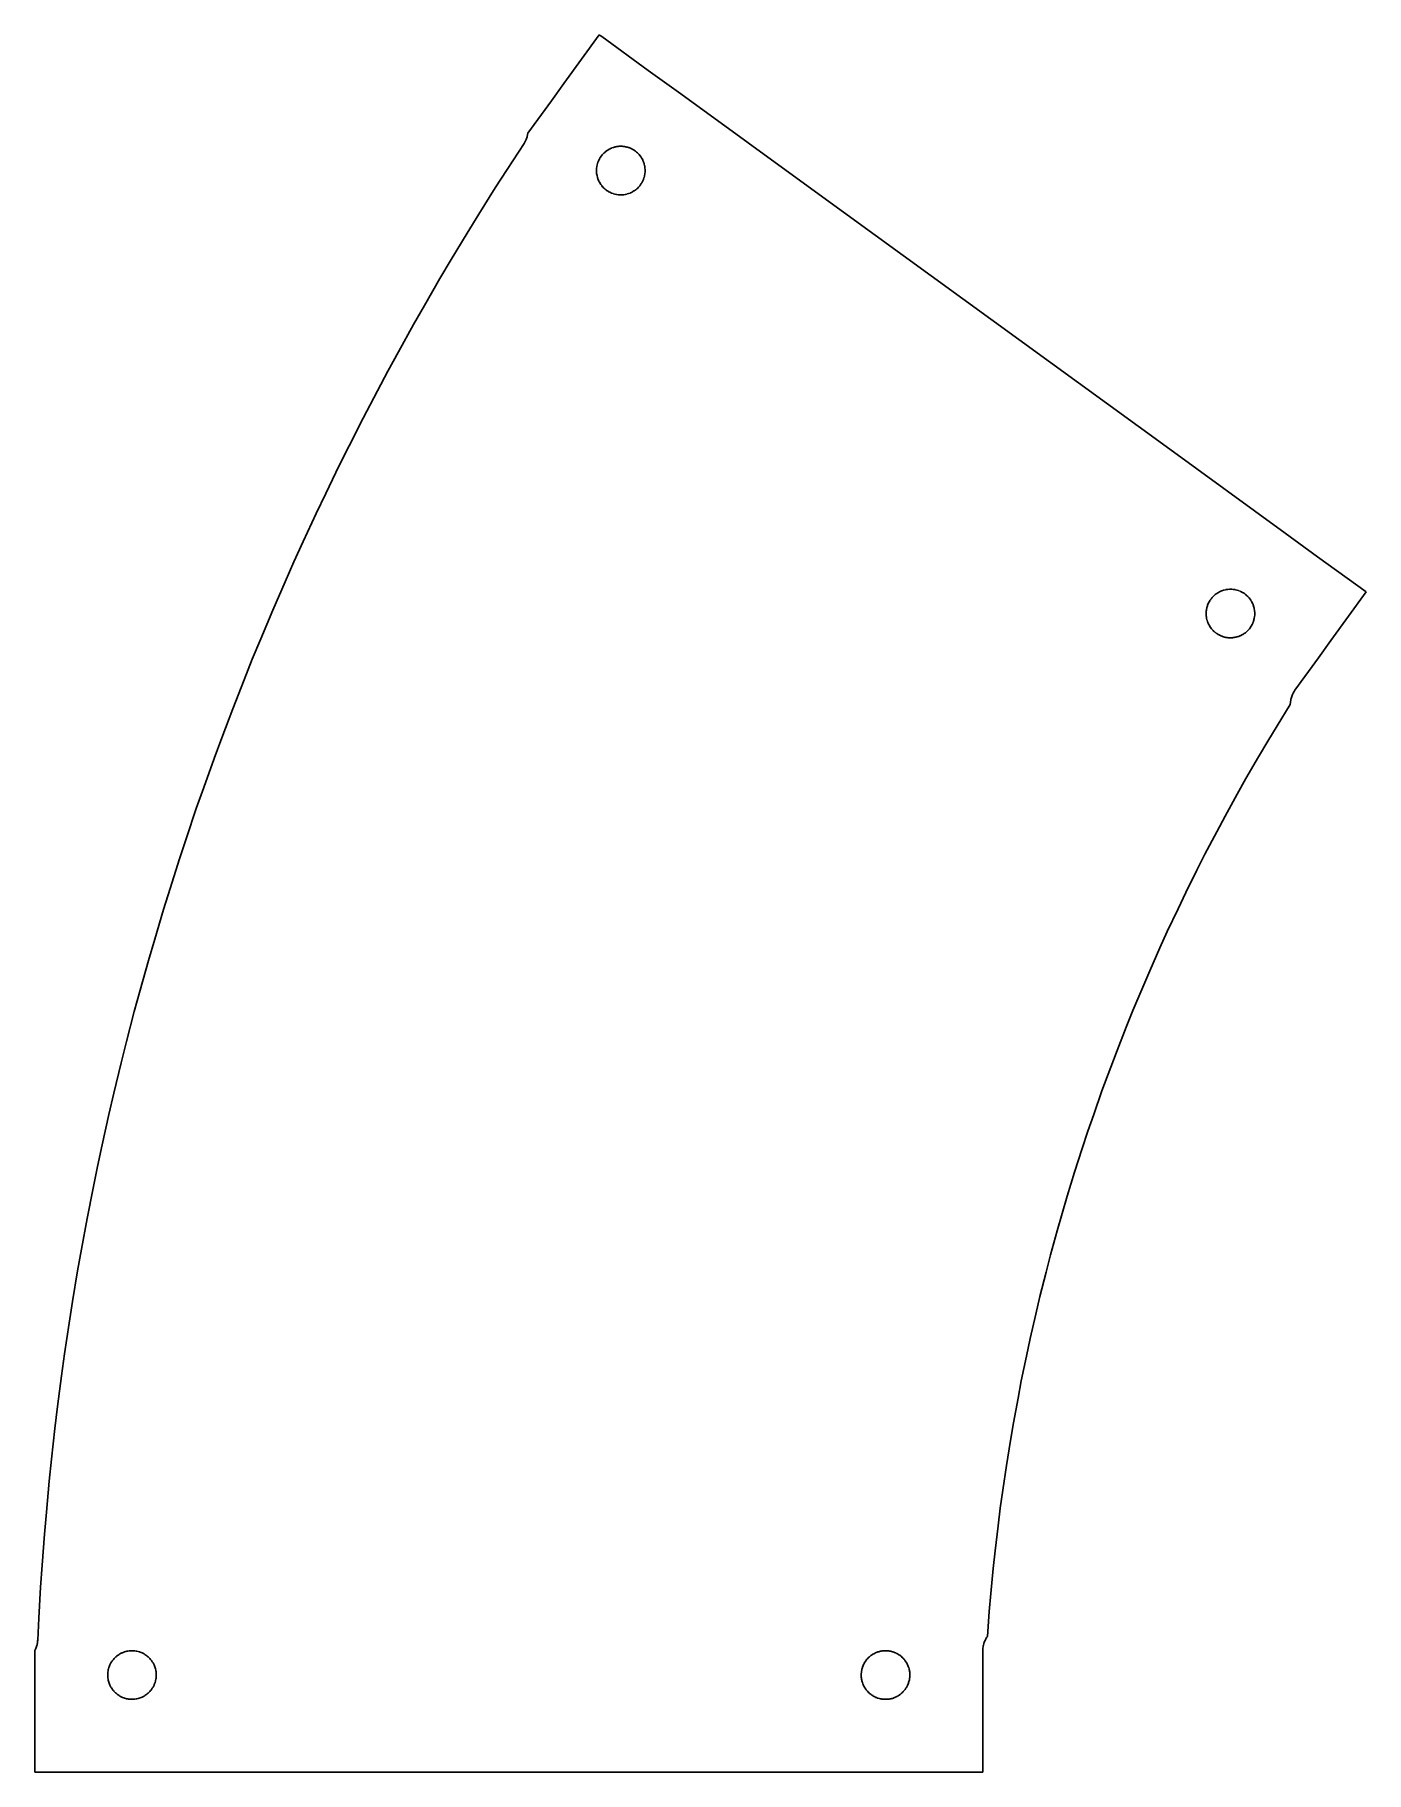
# Model space of a CAD drawing. Header units: millimetres. Extents: x 0 to 274, y 0 to 357.
import ezdxf

# ---------------------------------------------------------------- set-up
doc = ezdxf.new("R2010")
doc.units = ezdxf.units.MM
doc.layers.add('Mesh_cs', color=7, linetype='CONTINUOUS')

msp = doc.modelspace()

# ---------------------------------------------------------------- linework, layer by layer
at = {"layer": 'Mesh_cs'}
for p, q in [((108.86, 347.389, 7), (116.121, 357.383, 7)), ((116.121, 357.383, 7), (116.326, 357.234, 7)), ((116.326, 357.234, 7), (116.612, 357.026, 7)), ((116.612, 357.026, 7), (126.201, 350.059, 7)), ((106.267, 343.82, 7), (108.86, 347.389, 7)), ((126.201, 350.059, 7), (132.864, 345.219, 7)), ((101.426, 337.158, 7), (106.267, 343.82, 7)), ((132.864, 345.219, 7), (160.617, 325.055, 7)), ((101.061, 335.846, 7), (101.273, 336.417, 7)), ((101.273, 336.417, 7), (101.372, 336.896, 7)), ((101.372, 336.896, 7), (101.426, 337.158, 7)), ((97.1768, 329.694, 7), (100.64, 335.041, 7)), ((100.64, 335.041, 7), (100.996, 335.682, 7)), ((100.996, 335.682, 7), (101.01, 335.708, 7)), ((101.01, 335.708, 7), (101.061, 335.846, 7)), ((116.516, 332.405, 7), (116.364, 332.188, 7)), ((116.57, 332.48, 7), (116.516, 332.405, 7)), ((116.738, 332.686, 7), (116.57, 332.48, 7)), ((116.797, 332.755, 7), (116.738, 332.686, 7)), ((116.977, 332.948, 7), (116.797, 332.755, 7)), ((117.04, 333.012, 7), (116.977, 332.948, 7)), ((117.233, 333.191, 7), (117.04, 333.012, 7)), ((117.298, 333.249, 7), (117.233, 333.191, 7)), ((117.501, 333.413, 7), (117.298, 333.249, 7)), ((117.569, 333.464, 7), (117.501, 333.413, 7)), ((117.781, 333.612, 7), (117.569, 333.464, 7)), ((117.85, 333.658, 7), (117.781, 333.612, 7)), ((118.069, 333.79, 7), (117.85, 333.658, 7)), ((118.139, 333.83, 7), (118.069, 333.79, 7)), ((118.363, 333.944, 7), (118.139, 333.83, 7)), ((118.433, 333.979, 7), (118.363, 333.944, 7)), ((118.66, 334.077, 7), (118.433, 333.979, 7)), ((118.731, 334.106, 7), (118.66, 334.077, 7)), ((118.959, 334.187, 7), (118.731, 334.106, 7)), ((119.029, 334.212, 7), (118.959, 334.187, 7)), ((119.257, 334.277, 7), (119.029, 334.212, 7)), ((119.326, 334.296, 7), (119.257, 334.277, 7)), ((119.394, 334.311, 7), (119.326, 334.296, 7)), ((119.62, 334.361, 7), (119.394, 334.311, 7)), ((119.686, 334.372, 7), (119.62, 334.361, 7)), ((119.91, 334.407, 7), (119.686, 334.372, 7)), ((119.978, 334.414, 7), (119.91, 334.407, 7)), ((120.198, 334.435, 7), (119.978, 334.414, 7)), ((120.269, 334.439, 7), (120.198, 334.435, 7)), ((120.483, 334.447, 7), (120.269, 334.439, 7)), ((120.557, 334.446, 7), (120.483, 334.447, 7)), ((120.765, 334.442, 7), (120.557, 334.446, 7)), ((120.841, 334.438, 7), (120.765, 334.442, 7)), ((121.043, 334.422, 7), (120.841, 334.438, 7)), ((121.12, 334.413, 7), (121.043, 334.422, 7)), ((121.321, 334.387, 7), (121.12, 334.413, 7)), ((121.525, 334.349, 7), (121.321, 334.387, 7)), ((121.604, 334.334, 7), (121.525, 334.349, 7)), ((121.812, 334.283, 7), (121.604, 334.334, 7)), ((121.892, 334.262, 7), (121.812, 334.283, 7)), ((122.102, 334.198, 7), (121.892, 334.262, 7)), ((122.183, 334.171, 7), (122.102, 334.198, 7)), ((122.394, 334.092, 7), (122.183, 334.171, 7)), ((122.475, 334.059, 7), (122.394, 334.092, 7)), ((122.686, 333.965, 7), (122.475, 334.059, 7)), ((122.766, 333.926, 7), (122.686, 333.965, 7)), ((122.976, 333.817, 7), (122.766, 333.926, 7)), ((123.054, 333.771, 7), (122.976, 333.817, 7)), ((123.261, 333.646, 7), (123.054, 333.771, 7)), ((123.336, 333.594, 7), (123.261, 333.646, 7)), ((123.538, 333.452, 7), (123.336, 333.594, 7)), ((123.734, 333.295, 7), (123.538, 333.452, 7)), ((123.807, 333.237, 7), (123.734, 333.295, 7)), ((123.994, 333.065, 7), (123.807, 333.237, 7)), ((124.063, 333, 7), (123.994, 333.065, 7)), ((124.241, 332.813, 7), (124.063, 333, 7)), ((124.305, 332.743, 7), (124.241, 332.813, 7)), ((124.471, 332.542, 7), (124.305, 332.743, 7)), ((124.53, 332.467, 7), (124.471, 332.542, 7)), ((124.683, 332.253, 7), (124.53, 332.467, 7)), ((94.7033, 325.874, 7), (97.1768, 329.694, 7)), ((115.549, 329.625, 7), (115.547, 329.53, 7)), ((115.547, 329.53, 7), (115.548, 329.29, 7)), ((115.548, 329.29, 7), (115.553, 329.197, 7)), ((115.564, 329.87, 7), (115.549, 329.625, 7)), ((115.553, 329.197, 7), (115.569, 328.962, 7)), ((115.573, 329.965, 7), (115.564, 329.87, 7)), ((115.569, 328.962, 7), (115.581, 328.87, 7)), ((115.605, 330.212, 7), (115.573, 329.965, 7)), ((115.581, 328.87, 7), (115.611, 328.643, 7)), ((115.621, 330.306, 7), (115.605, 330.212, 7)), ((115.67, 330.555, 7), (115.621, 330.306, 7)), ((115.694, 330.648, 7), (115.67, 330.555, 7)), ((115.76, 330.896, 7), (115.694, 330.648, 7)), ((115.844, 331.142, 7), (115.76, 330.896, 7)), ((115.875, 331.232, 7), (115.844, 331.142, 7)), ((115.977, 331.474, 7), (115.875, 331.232, 7)), ((116.015, 331.562, 7), (115.977, 331.474, 7)), ((116.134, 331.797, 7), (116.015, 331.562, 7)), ((116.178, 331.881, 7), (116.134, 331.797, 7)), ((116.314, 332.108, 7), (116.178, 331.881, 7)), ((116.364, 332.188, 7), (116.314, 332.108, 7)), ((124.737, 332.173, 7), (124.683, 332.253, 7)), ((124.875, 331.947, 7), (124.737, 332.173, 7)), ((124.922, 331.864, 7), (124.875, 331.947, 7)), ((125.044, 331.628, 7), (124.922, 331.864, 7)), ((125.085, 331.541, 7), (125.044, 331.628, 7)), ((125.201, 331.27, 7), (125.085, 331.541, 7)), ((125.234, 331.181, 7), (125.201, 331.27, 7)), ((125.338, 330.87, 7), (125.234, 331.181, 7)), ((125.364, 330.78, 7), (125.338, 330.87, 7)), ((125.44, 330.464, 7), (125.364, 330.78, 7)), ((125.459, 330.372, 7), (125.44, 330.464, 7)), ((125.506, 330.054, 7), (125.459, 330.372, 7)), ((125.491, 328.715, 7), (125.503, 328.82, 7)), ((125.503, 328.82, 7), (125.535, 329.124, 7)), ((125.519, 329.963, 7), (125.506, 330.054, 7)), ((125.539, 329.646, 7), (125.519, 329.963, 7)), ((125.535, 329.124, 7), (125.538, 329.233, 7)), ((125.538, 329.233, 7), (125.545, 329.546, 7)), ((125.545, 329.546, 7), (125.539, 329.646, 7)), ((91.3371, 320.464, 7), (94.7033, 325.874, 7)), ((115.611, 328.643, 7), (115.653, 328.423, 7)), ((115.653, 328.423, 7), (115.671, 328.334, 7)), ((115.671, 328.334, 7), (115.725, 328.123, 7)), ((115.725, 328.123, 7), (115.749, 328.036, 7)), ((115.749, 328.036, 7), (115.813, 327.834, 7)), ((115.813, 327.834, 7), (115.843, 327.751, 7)), ((115.843, 327.751, 7), (115.916, 327.559, 7)), ((115.916, 327.559, 7), (115.95, 327.48, 7)), ((115.95, 327.48, 7), (116.032, 327.296, 7)), ((116.032, 327.296, 7), (116.125, 327.114, 7)), ((116.125, 327.114, 7), (116.164, 327.039, 7)), ((116.164, 327.039, 7), (116.27, 326.856, 7)), ((116.27, 326.856, 7), (116.313, 326.786, 7)), ((116.313, 326.786, 7), (116.432, 326.605, 7)), ((116.432, 326.605, 7), (116.478, 326.54, 7)), ((116.478, 326.54, 7), (116.612, 326.361, 7)), ((116.612, 326.361, 7), (116.66, 326.301, 7)), ((116.66, 326.301, 7), (116.808, 326.126, 7)), ((116.808, 326.126, 7), (116.859, 326.071, 7)), ((116.859, 326.071, 7), (117.021, 325.901, 7)), ((117.021, 325.901, 7), (117.073, 325.851, 7)), ((117.073, 325.851, 7), (117.249, 325.689, 7)), ((117.249, 325.689, 7), (117.302, 325.642, 7)), ((117.302, 325.642, 7), (117.492, 325.489, 7)), ((117.492, 325.489, 7), (117.522, 325.465, 7)), ((117.522, 325.465, 7), (117.552, 325.442, 7)), ((117.552, 325.442, 7), (117.756, 325.299, 7)), ((117.756, 325.299, 7), (117.815, 325.258, 7)), ((117.815, 325.258, 7), (118.031, 325.127, 7)), ((123.055, 325.123, 7), (123.257, 325.248, 7)), ((123.257, 325.248, 7), (123.335, 325.298, 7)), ((123.335, 325.298, 7), (123.524, 325.432, 7)), ((123.524, 325.432, 7), (123.604, 325.493, 7)), ((123.604, 325.493, 7), (123.781, 325.635, 7)), ((123.781, 325.635, 7), (123.862, 325.708, 7)), ((123.862, 325.708, 7), (124.026, 325.857, 7)), ((124.026, 325.857, 7), (124.176, 326.011, 7)), ((124.176, 326.011, 7), (124.249, 326.088, 7)), ((124.249, 326.088, 7), (124.386, 326.246, 7)), ((124.386, 326.246, 7), (124.458, 326.336, 7)), ((124.458, 326.336, 7), (124.522, 326.417, 7)), ((124.522, 326.417, 7), (124.591, 326.508, 7)), ((124.591, 326.508, 7), (124.763, 326.767, 7)), ((124.763, 326.767, 7), (124.82, 326.854, 7)), ((124.82, 326.854, 7), (124.868, 326.94, 7)), ((124.868, 326.94, 7), (125.024, 327.224, 7)), ((125.024, 327.224, 7), (125.063, 327.308, 7)), ((125.063, 327.308, 7), (125.186, 327.586, 7)), ((125.186, 327.586, 7), (125.219, 327.676, 7)), ((125.219, 327.676, 7), (125.314, 327.943, 7)), ((125.314, 327.943, 7), (125.341, 328.039, 7)), ((125.341, 328.039, 7), (125.417, 328.32, 7)), ((125.417, 328.32, 7), (125.437, 328.421, 7)), ((125.437, 328.421, 7), (125.491, 328.715, 7)), ((118.031, 325.127, 7), (118.095, 325.089, 7)), ((118.095, 325.089, 7), (118.322, 324.971, 7)), ((118.322, 324.971, 7), (118.399, 324.931, 7)), ((118.399, 324.931, 7), (118.637, 324.828, 7)), ((118.637, 324.828, 7), (118.719, 324.793, 7)), ((118.719, 324.793, 7), (118.966, 324.705, 7)), ((118.966, 324.705, 7), (119.051, 324.676, 7)), ((119.051, 324.676, 7), (119.305, 324.605, 7)), ((119.305, 324.605, 7), (119.394, 324.582, 7)), ((119.394, 324.582, 7), (119.654, 324.529, 7)), ((119.654, 324.529, 7), (119.745, 324.512, 7)), ((119.745, 324.512, 7), (120.009, 324.478, 7)), ((120.009, 324.478, 7), (120.103, 324.467, 7)), ((120.103, 324.467, 7), (120.368, 324.452, 7)), ((120.368, 324.452, 7), (120.463, 324.448, 7)), ((120.463, 324.448, 7), (120.727, 324.452, 7)), ((120.727, 324.452, 7), (120.823, 324.455, 7)), ((120.823, 324.455, 7), (121.085, 324.477, 7)), ((121.085, 324.477, 7), (121.181, 324.488, 7)), ((121.181, 324.488, 7), (121.439, 324.528, 7)), ((121.439, 324.528, 7), (121.533, 324.547, 7)), ((121.533, 324.547, 7), (121.785, 324.604, 7)), ((121.785, 324.604, 7), (121.878, 324.629, 7)), ((121.878, 324.629, 7), (122.122, 324.702, 7)), ((122.122, 324.702, 7), (122.212, 324.735, 7)), ((122.212, 324.735, 7), (122.447, 324.823, 7)), ((122.447, 324.823, 7), (122.534, 324.862, 7)), ((122.534, 324.862, 7), (122.759, 324.964, 7)), ((122.759, 324.964, 7), (122.973, 325.078, 7)), ((122.973, 325.078, 7), (123.055, 325.123, 7)), ((160.617, 325.055, 7), (214.674, 285.78, 7)), ((88.9326, 316.601, 7), (91.3371, 320.464, 7)), ((85.6641, 311.132, 7), (88.9326, 316.601, 7)), ((83.3295, 307.226, 7), (85.6641, 311.132, 7)), ((80.1597, 301.699, 7), (83.3295, 307.226, 7)), ((77.8956, 297.751, 7), (80.1597, 301.699, 7)), ((74.8256, 292.169, 7), (77.8956, 297.751, 7)), ((72.6328, 288.181, 7), (74.8256, 292.169, 7)), ((70.512, 284.155, 7), (72.6328, 288.181, 7)), ((67.5428, 278.518, 7), (70.512, 284.155, 7)), ((214.674, 285.78, 7), (232.693, 272.689, 7)), ((64.6753, 272.829, 7), (67.5428, 278.518, 7)), ((62.6271, 268.765, 7), (64.6753, 272.829, 7)), ((232.693, 272.689, 7), (257.223, 254.867, 7)), ((59.8623, 263.025, 7), (62.6271, 268.765, 7)), ((57.8874, 258.925, 7), (59.8623, 263.025, 7)), ((55.2262, 253.136, 7), (57.8874, 258.925, 7)), ((257.223, 254.867, 7), (263.885, 250.026, 7)), ((53.3253, 249.001, 7), (55.2262, 253.136, 7)), ((51.4989, 244.833, 7), (53.3253, 249.001, 7)), ((263.885, 250.026, 7), (273.879, 242.765, 7)), ((48.9421, 238.998, 7), (51.4989, 244.833, 7)), ((244.094, 242.986, 7), (244.197, 243.022, 7)), ((244.197, 243.022, 7), (244.492, 243.125, 7)), ((244.492, 243.125, 7), (244.589, 243.151, 7)), ((244.589, 243.151, 7), (244.897, 243.23, 7)), ((244.897, 243.23, 7), (244.987, 243.246, 7)), ((244.987, 243.246, 7), (245.305, 243.299, 7)), ((245.305, 243.299, 7), (245.397, 243.309, 7)), ((245.397, 243.309, 7), (245.722, 243.335, 7)), ((245.722, 243.335, 7), (245.816, 243.338, 7)), ((245.816, 243.338, 7), (246.143, 243.336, 7)), ((246.143, 243.336, 7), (246.238, 243.331, 7)), ((246.238, 243.331, 7), (246.532, 243.305, 7)), ((246.532, 243.305, 7), (246.627, 243.293, 7)), ((246.627, 243.293, 7), (246.889, 243.249, 7)), ((246.889, 243.249, 7), (246.983, 243.23, 7)), ((246.983, 243.23, 7), (247.24, 243.169, 7)), ((247.24, 243.169, 7), (247.333, 243.143, 7)), ((247.333, 243.143, 7), (247.583, 243.063, 7)), ((247.583, 243.063, 7), (247.673, 243.03, 7)), ((247.673, 243.03, 7), (247.916, 242.935, 7)), ((241.055, 239.391, 7), (241.111, 239.622, 7)), ((241.111, 239.622, 7), (241.135, 239.711, 7)), ((241.135, 239.711, 7), (241.204, 239.933, 7)), ((241.204, 239.933, 7), (241.237, 240.028, 7)), ((241.237, 240.028, 7), (241.318, 240.24, 7)), ((241.318, 240.24, 7), (241.362, 240.339, 7)), ((241.362, 240.339, 7), (241.453, 240.541, 7)), ((241.453, 240.541, 7), (241.553, 240.731, 7)), ((241.553, 240.731, 7), (241.604, 240.824, 7)), ((241.604, 240.824, 7), (241.712, 241.004, 7)), ((241.712, 241.004, 7), (241.776, 241.101, 7)), ((241.776, 241.101, 7), (241.833, 241.186, 7)), ((241.833, 241.186, 7), (241.898, 241.279, 7)), ((241.898, 241.279, 7), (242.091, 241.523, 7)), ((242.091, 241.523, 7), (242.156, 241.604, 7)), ((242.156, 241.604, 7), (242.223, 241.676, 7)), ((242.223, 241.676, 7), (242.445, 241.913, 7)), ((242.445, 241.913, 7), (242.513, 241.976, 7)), ((242.513, 241.976, 7), (242.739, 242.179, 7)), ((242.739, 242.179, 7), (242.815, 242.238, 7)), ((242.815, 242.238, 7), (243.039, 242.411, 7)), ((243.039, 242.411, 7), (243.122, 242.466, 7)), ((243.122, 242.466, 7), (243.366, 242.625, 7)), ((243.366, 242.625, 7), (243.456, 242.675, 7)), ((243.456, 242.675, 7), (243.718, 242.818, 7)), ((243.718, 242.818, 7), (243.815, 242.862, 7)), ((243.815, 242.862, 7), (244.094, 242.986, 7)), ((247.916, 242.935, 7), (248.002, 242.895, 7)), ((248.002, 242.895, 7), (248.235, 242.784, 7)), ((248.235, 242.784, 7), (248.318, 242.738, 7)), ((248.318, 242.738, 7), (248.54, 242.613, 7)), ((248.54, 242.613, 7), (248.618, 242.562, 7)), ((248.618, 242.562, 7), (248.827, 242.425, 7)), ((248.827, 242.425, 7), (249.024, 242.276, 7)), ((249.024, 242.276, 7), (249.097, 242.22, 7)), ((249.097, 242.22, 7), (249.28, 242.062, 7)), ((249.28, 242.062, 7), (249.348, 242.002, 7)), ((249.348, 242.002, 7), (249.517, 241.836, 7)), ((249.517, 241.836, 7), (249.579, 241.773, 7)), ((249.579, 241.773, 7), (249.733, 241.6, 7)), ((249.733, 241.6, 7), (249.789, 241.534, 7)), ((249.789, 241.534, 7), (249.93, 241.357, 7)), ((249.93, 241.357, 7), (249.98, 241.289, 7)), ((249.98, 241.289, 7), (250.107, 241.109, 7)), ((250.107, 241.109, 7), (250.151, 241.039, 7)), ((250.151, 241.039, 7), (250.263, 240.857, 7)), ((250.263, 240.857, 7), (250.302, 240.787, 7)), ((250.302, 240.787, 7), (250.401, 240.604, 7)), ((250.401, 240.604, 7), (250.488, 240.421, 7)), ((250.488, 240.421, 7), (250.521, 240.351, 7)), ((250.521, 240.351, 7), (250.598, 240.163, 7)), ((250.598, 240.163, 7), (250.626, 240.093, 7)), ((250.626, 240.093, 7), (250.694, 239.896, 7)), ((250.694, 239.896, 7), (250.717, 239.826, 7)), ((250.717, 239.826, 7), (250.776, 239.62, 7)), ((250.776, 239.62, 7), (250.794, 239.551, 7)), ((250.794, 239.551, 7), (250.842, 239.336, 7)), ((273.879, 242.765, 7), (266.618, 232.771, 7)), ((46.4905, 233.117, 7), (48.9421, 238.998, 7)), ((240.943, 238.374, 7), (240.946, 238.469, 7)), ((240.949, 238.119, 7), (240.943, 238.374, 7)), ((240.946, 238.469, 7), (240.958, 238.72, 7)), ((240.954, 238.023, 7), (240.949, 238.119, 7)), ((240.977, 237.765, 7), (240.954, 238.023, 7)), ((240.958, 238.72, 7), (240.968, 238.814, 7)), ((240.968, 238.814, 7), (240.995, 239.06, 7)), ((240.989, 237.67, 7), (240.977, 237.765, 7)), ((241.031, 237.412, 7), (240.989, 237.67, 7)), ((240.995, 239.06, 7), (241.038, 239.299, 7)), ((241.05, 237.318, 7), (241.031, 237.412, 7)), ((241.038, 239.299, 7), (241.055, 239.391, 7)), ((241.11, 237.062, 7), (241.05, 237.318, 7)), ((241.136, 236.97, 7), (241.11, 237.062, 7)), ((241.214, 236.717, 7), (241.136, 236.97, 7)), ((241.247, 236.628, 7), (241.214, 236.717, 7)), ((241.344, 236.38, 7), (241.247, 236.628, 7)), ((241.383, 236.294, 7), (241.344, 236.38, 7)), ((241.496, 236.054, 7), (241.383, 236.294, 7)), ((241.541, 235.973, 7), (241.496, 236.054, 7)), ((241.671, 235.742, 7), (241.541, 235.973, 7)), ((250.376, 236.029, 7), (250.248, 235.797, 7)), ((250.417, 236.108, 7), (250.376, 236.029, 7)), ((250.527, 236.347, 7), (250.417, 236.108, 7)), ((250.562, 236.427, 7), (250.527, 236.347, 7)), ((250.655, 236.671, 7), (250.562, 236.427, 7)), ((250.683, 236.751, 7), (250.655, 236.671, 7)), ((250.759, 236.998, 7), (250.683, 236.751, 7)), ((250.781, 237.078, 7), (250.759, 236.998, 7)), ((250.838, 237.327, 7), (250.781, 237.078, 7)), ((250.855, 237.406, 7), (250.838, 237.327, 7)), ((250.842, 239.336, 7), (250.856, 239.269, 7)), ((250.895, 237.654, 7), (250.855, 237.406, 7)), ((250.856, 239.269, 7), (250.892, 239.045, 7)), ((250.892, 239.045, 7), (250.902, 238.979, 7)), ((250.906, 237.732, 7), (250.895, 237.654, 7)), ((250.902, 238.979, 7), (250.925, 238.748, 7)), ((250.929, 237.978, 7), (250.906, 237.732, 7)), ((250.925, 238.748, 7), (250.932, 238.679, 7)), ((250.935, 238.054, 7), (250.929, 237.978, 7)), ((250.932, 238.679, 7), (250.934, 238.608, 7)), ((250.934, 238.608, 7), (250.943, 238.371, 7)), ((250.942, 238.297, 7), (250.935, 238.054, 7)), ((250.943, 238.371, 7), (250.942, 238.297, 7)), ((44.7393, 228.917, 7), (46.4905, 233.117, 7)), ((241.722, 235.665, 7), (241.671, 235.742, 7)), ((241.867, 235.445, 7), (241.722, 235.665, 7)), ((241.922, 235.373, 7), (241.867, 235.445, 7)), ((242.081, 235.165, 7), (241.922, 235.373, 7)), ((242.14, 235.098, 7), (242.081, 235.165, 7)), ((242.311, 234.904, 7), (242.14, 235.098, 7)), ((242.373, 234.843, 7), (242.311, 234.904, 7)), ((242.556, 234.663, 7), (242.373, 234.843, 7)), ((242.611, 234.614, 7), (242.556, 234.663, 7)), ((242.803, 234.449, 7), (242.611, 234.614, 7)), ((242.86, 234.405, 7), (242.803, 234.449, 7)), ((243.059, 234.256, 7), (242.86, 234.405, 7)), ((243.09, 234.234, 7), (243.059, 234.256, 7)), ((243.122, 234.213, 7), (243.09, 234.234, 7)), ((243.327, 234.08, 7), (243.122, 234.213, 7)), ((243.387, 234.044, 7), (243.327, 234.08, 7)), ((243.596, 233.926, 7), (243.387, 234.044, 7)), ((243.66, 233.892, 7), (243.596, 233.926, 7)), ((243.871, 233.791, 7), (243.66, 233.892, 7)), ((243.94, 233.76, 7), (243.871, 233.791, 7)), ((244.151, 233.673, 7), (243.94, 233.76, 7)), ((244.224, 233.646, 7), (244.151, 233.673, 7)), ((244.435, 233.574, 7), (244.224, 233.646, 7)), ((244.511, 233.55, 7), (244.435, 233.574, 7)), ((244.721, 233.493, 7), (244.511, 233.55, 7)), ((244.8, 233.474, 7), (244.721, 233.493, 7)), ((245.007, 233.429, 7), (244.8, 233.474, 7)), ((245.09, 233.415, 7), (245.007, 233.429, 7)), ((245.292, 233.383, 7), (245.09, 233.415, 7)), ((245.492, 233.362, 7), (245.292, 233.383, 7)), ((245.578, 233.354, 7), (245.492, 233.362, 7)), ((245.783, 233.344, 7), (245.578, 233.354, 7)), ((245.872, 233.341, 7), (245.783, 233.344, 7)), ((246.083, 233.343, 7), (245.872, 233.341, 7)), ((246.173, 233.347, 7), (246.083, 233.343, 7)), ((246.39, 233.361, 7), (246.173, 233.347, 7)), ((246.481, 233.371, 7), (246.39, 233.361, 7)), ((246.703, 233.399, 7), (246.481, 233.371, 7)), ((246.929, 233.44, 7), (246.703, 233.399, 7)), ((247.02, 233.458, 7), (246.929, 233.44, 7)), ((247.247, 233.515, 7), (247.02, 233.458, 7)), ((247.338, 233.539, 7), (247.247, 233.515, 7)), ((247.567, 233.612, 7), (247.338, 233.539, 7)), ((247.656, 233.644, 7), (247.567, 233.612, 7)), ((247.884, 233.733, 7), (247.656, 233.644, 7)), ((247.972, 233.772, 7), (247.884, 233.733, 7)), ((248.197, 233.878, 7), (247.972, 233.772, 7)), ((248.282, 233.923, 7), (248.197, 233.878, 7)), ((248.503, 234.046, 7), (248.282, 233.923, 7)), ((248.584, 234.097, 7), (248.503, 234.046, 7)), ((248.8, 234.237, 7), (248.584, 234.097, 7)), ((249.008, 234.393, 7), (248.8, 234.237, 7)), ((249.084, 234.45, 7), (249.008, 234.393, 7)), ((249.283, 234.622, 7), (249.084, 234.45, 7)), ((249.354, 234.685, 7), (249.283, 234.622, 7)), ((249.541, 234.871, 7), (249.354, 234.685, 7)), ((249.607, 234.939, 7), (249.541, 234.871, 7)), ((249.782, 235.138, 7), (249.607, 234.939, 7)), ((249.842, 235.21, 7), (249.782, 235.138, 7)), ((250.002, 235.422, 7), (249.842, 235.21, 7)), ((250.056, 235.497, 7), (250.002, 235.422, 7)), ((250.2, 235.72, 7), (250.056, 235.497, 7)), ((250.248, 235.797, 7), (250.2, 235.72, 7)), ((266.618, 232.771, 7), (264.025, 229.202, 7)), ((43.0639, 224.686, 7), (44.7393, 228.917, 7)), ((264.025, 229.202, 7), (259.185, 222.54, 7)), ((40.7183, 218.762, 7), (43.0639, 224.686, 7)), ((258.69, 221.696, 7), (258.405, 220.847, 7)), ((258.822, 221.927, 7), (258.69, 221.696, 7)), ((259.048, 222.318, 7), (258.822, 221.927, 7)), ((259.185, 222.54, 7), (259.048, 222.318, 7)), ((38.4795, 212.797, 7), (40.7183, 218.762, 7)), ((258.23, 219.617, 7), (255.531, 215.215, 7)), ((258.337, 220.614, 7), (258.23, 219.617, 7)), ((258.341, 220.65, 7), (258.337, 220.614, 7)), ((258.366, 220.73, 7), (258.341, 220.65, 7)), ((258.405, 220.847, 7), (258.366, 220.73, 7)), ((255.531, 215.215, 7), (253.603, 212.07, 7)), ((36.8803, 208.537, 7), (38.4795, 212.797, 7)), ((253.603, 212.07, 7), (251.743, 208.885, 7)), ((34.749, 202.533, 7), (36.8803, 208.537, 7)), ((251.743, 208.885, 7), (249.139, 204.425, 7)), ((249.139, 204.425, 7), (247.348, 201.201, 7)), ((33.2267, 198.244, 7), (34.749, 202.533, 7)), ((247.348, 201.201, 7), (244.84, 196.687, 7)), ((31.2035, 192.203, 7), (33.2267, 198.244, 7)), ((244.84, 196.687, 7), (243.119, 193.425, 7)), ((243.119, 193.425, 7), (240.708, 188.858, 7)), ((29.7585, 187.887, 7), (31.2035, 192.203, 7)), ((27.8442, 181.811, 7), (29.7585, 187.887, 7)), ((240.708, 188.858, 7), (239.057, 185.559, 7)), ((239.057, 185.559, 7), (236.745, 180.942, 7)), ((26.4768, 177.47, 7), (27.8442, 181.811, 7)), ((236.745, 180.942, 7), (235.164, 177.609, 7)), ((24.672, 171.36, 7), (26.4768, 177.47, 7)), ((235.164, 177.609, 7), (232.952, 172.943, 7)), ((232.952, 172.943, 7), (231.443, 169.577, 7)), ((23.3829, 166.996, 7), (24.672, 171.36, 7)), ((231.443, 169.577, 7), (229.332, 164.865, 7)), ((21.6881, 160.854, 7), (23.3829, 166.996, 7)), ((229.332, 164.865, 7), (227.896, 161.467, 7)), ((20.4775, 156.467, 7), (21.6881, 160.854, 7)), ((227.896, 161.467, 7), (225.885, 156.711, 7)), ((18.8934, 150.296, 7), (20.4775, 156.467, 7)), ((225.885, 156.711, 7), (224.522, 153.283, 7)), ((17.7618, 145.889, 7), (18.8934, 150.296, 7)), ((224.522, 153.283, 7), (222.614, 148.484, 7)), ((222.614, 148.484, 7), (221.325, 145.029, 7)), ((16.2887, 139.69, 7), (17.7618, 145.889, 7)), ((221.325, 145.029, 7), (219.52, 140.19, 7)), ((15.2365, 135.263, 7), (16.2887, 139.69, 7)), ((219.52, 140.19, 7), (217.82, 135.314, 7)), ((13.875, 129.039, 7), (15.2365, 135.263, 7)), ((217.82, 135.314, 7), (216.605, 131.831, 7)), ((12.9025, 124.593, 7), (13.875, 129.039, 7)), ((216.605, 131.831, 7), (215.465, 128.323, 7)), ((215.465, 128.323, 7), (213.869, 123.412, 7)), ((12.01, 120.131, 7), (12.9025, 124.593, 7)), ((213.869, 123.412, 7), (212.379, 118.468, 7)), ((10.7605, 113.883, 7), (12.01, 120.131, 7)), ((212.379, 118.468, 7), (211.315, 114.936, 7)), ((211.315, 114.936, 7), (210.326, 111.383, 7)), ((9.6235, 107.614, 7), (10.7605, 113.883, 7)), ((210.326, 111.383, 7), (208.942, 106.407, 7)), ((8.8113, 103.137, 7), (9.6235, 107.614, 7)), ((208.942, 106.407, 7), (208.03, 102.833, 7)), ((7.787, 96.8485, 7), (8.8113, 103.137, 7)), ((208.03, 102.833, 7), (206.754, 97.8298, 7)), ((7.0554, 92.3569, 7), (7.787, 96.8485, 7)), ((206.754, 97.8298, 7), (205.918, 94.237, 7)), ((205.918, 94.237, 7), (204.749, 89.2072, 7)), ((6.1442, 86.0513, 7), (7.0554, 92.3569, 7)), ((5.4934, 81.5473, 7), (6.1442, 86.0513, 7)), ((204.749, 89.2072, 7), (203.991, 85.5974, 7)), ((203.991, 85.5974, 7), (202.93, 80.5436, 7)), ((4.6956, 75.2263, 7), (5.4934, 81.5473, 7)), ((202.93, 80.5436, 7), (202.249, 76.9184, 7)), ((4.1258, 70.7113, 7), (4.6956, 75.2263, 7)), ((202.249, 76.9184, 7), (201.296, 71.843, 7)), ((201.296, 71.843, 7), (200.694, 68.204, 7)), ((3.4417, 64.3771, 7), (4.1258, 70.7113, 7)), ((200.694, 68.204, 7), (199.85, 63.1094, 7)), ((2.9531, 59.8526, 7), (3.4417, 64.3771, 7)), ((199.85, 63.1094, 7), (199.116, 57.9979, 7)), ((2.3829, 53.5071, 7), (2.9531, 59.8526, 7)), ((199.116, 57.9979, 7), (198.591, 54.3468, 7)), ((198.591, 54.3468, 7), (198.145, 50.6854, 7)), ((1.9756, 48.9745, 7), (2.3829, 53.5071, 7)), ((198.145, 50.6854, 7), (197.52, 45.5593, 7)), ((1.5195, 42.6198, 7), (1.9756, 48.9745, 7)), ((197.52, 45.5593, 7), (197.153, 41.8891, 7)), ((1.1937, 38.0807, 7), (1.5195, 42.6198, 7)), ((197.153, 41.8891, 7), (196.638, 36.7508, 7)), ((0.8518, 31.7188, 7), (1.1937, 38.0807, 7)), ((196.638, 36.7508, 7), (196.35, 33.0736, 7)), ((196.35, 33.0736, 7), (195.945, 27.9254, 7)), ((0.6076, 27.1745, 7), (0.8518, 31.7188, 7)), ((0, 25, 7), (0.0299, 25.0599, 7)), ((0.0299, 25.0599, 7), (0.1692, 25.3397, 7)), ((0.1692, 25.3397, 7), (0.2288, 25.4861, 7)), ((0.2288, 25.4861, 7), (0.3122, 25.6912, 7)), ((0.3122, 25.6912, 7), (0.3605, 25.8417, 7)), ((0.3605, 25.8417, 7), (0.4281, 26.0525, 7)), ((0.4281, 26.0525, 7), (0.4649, 26.2063, 7)), ((0.4649, 26.2063, 7), (0.5163, 26.4216, 7)), ((0.5163, 26.4216, 7), (0.5413, 26.5778, 7)), ((0.5413, 26.5778, 7), (0.5762, 26.7963, 7)), ((0.5762, 26.7963, 7), (0.5893, 26.9539, 7)), ((0.5893, 26.9539, 7), (0.6076, 27.1745, 7)), ((195.003, 25.0689, 7), (195, 25, 7)), ((195.015, 25.3902, 7), (195.003, 25.0689, 7)), ((195.034, 25.5518, 7), (195.015, 25.3902, 7)), ((195.061, 25.7781, 7), (195.034, 25.5518, 7)), ((195.105, 26.0015, 7), (195.061, 25.7781, 7)), ((195.137, 26.1612, 7), (195.105, 26.0015, 7)), ((195.198, 26.3805, 7), (195.137, 26.1612, 7)), ((195.242, 26.5372, 7), (195.198, 26.3805, 7)), ((195.298, 26.6899, 7), (195.242, 26.5372, 7)), ((195.377, 26.9038, 7), (195.298, 26.6899, 7)), ((195.472, 27.1109, 7), (195.377, 26.9038, 7)), ((195.539, 27.2588, 7), (195.472, 27.1109, 7)), ((195.65, 27.4579, 7), (195.539, 27.2588, 7)), ((195.729, 27.6001, 7), (195.65, 27.4579, 7)), ((195.855, 27.7899, 7), (195.729, 27.6001, 7)), ((195.945, 27.9254, 7), (195.855, 27.7899, 7)), ((0, 16.7647, 7), (0, 25, 7)), ((15.1704, 21.2941, 7), (15.2523, 21.5541, 7)), ((15.2523, 21.5541, 7), (15.3015, 21.7101, 7)), ((15.3015, 21.7101, 7), (15.3641, 21.8612, 7)), ((15.3641, 21.8612, 7), (15.4685, 22.1131, 7)), ((15.4685, 22.1131, 7), (15.5943, 22.3549, 7)), ((15.5943, 22.3549, 7), (15.6699, 22.5, 7)), ((15.6699, 22.5, 7), (15.8164, 22.7299, 7)), ((15.8164, 22.7299, 7), (15.9042, 22.8679, 7)), ((15.9042, 22.8679, 7), (16.0038, 22.9977, 7)), ((16.0038, 22.9977, 7), (16.1698, 23.2139, 7)), ((16.1698, 23.2139, 7), (16.354, 23.4149, 7)), ((16.354, 23.4149, 7), (16.4645, 23.5355, 7)), ((16.4645, 23.5355, 7), (16.6655, 23.7197, 7)), ((16.6655, 23.7197, 7), (16.7861, 23.8302, 7)), ((16.7861, 23.8302, 7), (16.9158, 23.9298, 7)), ((16.9158, 23.9298, 7), (17.1321, 24.0958, 7)), ((17.1321, 24.0958, 7), (17.362, 24.2422, 7)), ((17.362, 24.2422, 7), (17.5, 24.3301, 7)), ((17.5, 24.3301, 7), (17.6451, 24.4057, 7)), ((17.6451, 24.4057, 7), (17.8869, 24.5315, 7)), ((17.8869, 24.5315, 7), (18.038, 24.5941, 7)), ((18.038, 24.5941, 7), (18.2899, 24.6985, 7)), ((18.2899, 24.6985, 7), (18.4459, 24.7477, 7)), ((18.4459, 24.7477, 7), (18.7059, 24.8296, 7)), ((18.7059, 24.8296, 7), (18.9721, 24.8886, 7)), ((18.9721, 24.8886, 7), (19.1318, 24.924, 7)), ((19.1318, 24.924, 7), (19.402, 24.9596, 7)), ((19.402, 24.9596, 7), (19.5642, 24.981, 7)), ((19.5642, 24.981, 7), (19.7276, 24.9881, 7)), ((19.7276, 24.9881, 7), (20, 25, 7)), ((20, 25, 7), (20.2724, 24.9881, 7)), ((20.2724, 24.9881, 7), (20.4358, 24.981, 7)), ((20.4358, 24.981, 7), (20.598, 24.9596, 7)), ((20.598, 24.9596, 7), (20.8682, 24.924, 7)), ((20.8682, 24.924, 7), (21.0279, 24.8886, 7)), ((21.0279, 24.8886, 7), (21.2941, 24.8296, 7)), ((21.2941, 24.8296, 7), (21.5541, 24.7477, 7)), ((21.5541, 24.7477, 7), (21.7101, 24.6985, 7)), ((21.7101, 24.6985, 7), (21.8612, 24.6359, 7)), ((21.8612, 24.6359, 7), (22.1131, 24.5315, 7)), ((22.1131, 24.5315, 7), (22.3549, 24.4057, 7)), ((22.3549, 24.4057, 7), (22.5, 24.3301, 7)), ((22.5, 24.3301, 7), (22.7299, 24.1836, 7)), ((22.7299, 24.1836, 7), (22.8679, 24.0958, 7)), ((22.8679, 24.0958, 7), (23.0842, 23.9298, 7)), ((23.0842, 23.9298, 7), (23.2139, 23.8302, 7)), ((23.2139, 23.8302, 7), (23.3345, 23.7197, 7)), ((23.3345, 23.7197, 7), (23.5355, 23.5355, 7)), ((23.5355, 23.5355, 7), (23.646, 23.4149, 7)), ((23.646, 23.4149, 7), (23.8302, 23.2139, 7)), ((23.8302, 23.2139, 7), (23.9962, 22.9977, 7)), ((23.9962, 22.9977, 7), (24.0958, 22.8679, 7)), ((24.0958, 22.8679, 7), (24.1836, 22.7299, 7)), ((24.1836, 22.7299, 7), (24.3301, 22.5, 7)), ((24.3301, 22.5, 7), (24.4057, 22.3549, 7)), ((24.4057, 22.3549, 7), (24.5315, 22.1131, 7)), ((24.5315, 22.1131, 7), (24.6359, 21.8612, 7)), ((24.6359, 21.8612, 7), (24.6985, 21.7101, 7)), ((24.6985, 21.7101, 7), (24.7804, 21.4501, 7)), ((24.7804, 21.4501, 7), (24.8296, 21.2941, 7)), ((170.254, 21.5702, 7), (170.181, 21.33, 7)), ((170.291, 21.6804, 7), (170.254, 21.5702, 7)), ((170.375, 21.8946, 7), (170.291, 21.6804, 7)), ((170.42, 22.0047, 7), (170.375, 21.8946, 7)), ((170.52, 22.2152, 7), (170.42, 22.0047, 7)), ((170.573, 22.3244, 7), (170.52, 22.2152, 7)), ((170.634, 22.4319, 7), (170.573, 22.3244, 7)), ((170.752, 22.6366, 7), (170.634, 22.4319, 7)), ((170.821, 22.7416, 7), (170.752, 22.6366, 7)), ((170.955, 22.9384, 7), (170.821, 22.7416, 7)), ((171.032, 23.04, 7), (170.955, 22.9384, 7)), ((171.181, 23.2271, 7), (171.032, 23.04, 7)), ((171.267, 23.3244, 7), (171.181, 23.2271, 7)), ((171.43, 23.5, 7), (171.267, 23.3244, 7)), ((171.523, 23.592, 7), (171.43, 23.5, 7)), ((171.7, 23.7546, 7), (171.523, 23.592, 7)), ((171.799, 23.8406, 7), (171.7, 23.7546, 7)), ((171.987, 23.9887, 7), (171.799, 23.8406, 7)), ((172.093, 24.0679, 7), (171.987, 23.9887, 7)), ((172.291, 24.2004, 7), (172.093, 24.0679, 7)), ((172.402, 24.2721, 7), (172.291, 24.2004, 7)), ((172.608, 24.3883, 7), (172.402, 24.2721, 7)), ((172.724, 24.4519, 7), (172.608, 24.3883, 7)), ((172.935, 24.5512, 7), (172.724, 24.4519, 7)), ((173.055, 24.6063, 7), (172.935, 24.5512, 7)), ((173.27, 24.6886, 7), (173.055, 24.6063, 7)), ((173.394, 24.7349, 7), (173.27, 24.6886, 7)), ((173.61, 24.8002, 7), (173.394, 24.7349, 7)), ((173.735, 24.8374, 7), (173.61, 24.8002, 7)), ((173.951, 24.8861, 7), (173.735, 24.8374, 7)), ((174.078, 24.9143, 7), (173.951, 24.8861, 7)), ((174.292, 24.947, 7), (174.078, 24.9143, 7)), ((174.419, 24.9662, 7), (174.292, 24.947, 7)), ((174.603, 24.9822, 7), (174.419, 24.9662, 7)), ((174.729, 24.9926, 7), (174.603, 24.9822, 7)), ((174.909, 24.9978, 7), (174.729, 24.9926, 7)), ((175.034, 24.9997, 7), (174.909, 24.9978, 7)), ((175.128, 24.9983, 7), (175.034, 24.9997, 7)), ((175.224, 24.9939, 7), (175.128, 24.9983, 7)), ((175.346, 24.9877, 7), (175.224, 24.9939, 7)), ((175.521, 24.9721, 7), (175.346, 24.9877, 7)), ((175.64, 24.9583, 7), (175.521, 24.9721, 7)), ((175.82, 24.9319, 7), (175.64, 24.9583, 7)), ((175.935, 24.9111, 7), (175.82, 24.9319, 7)), ((176.119, 24.8728, 7), (175.935, 24.9111, 7)), ((176.23, 24.8456, 7), (176.119, 24.8728, 7)), ((176.417, 24.7947, 7), (176.23, 24.8456, 7)), ((176.523, 24.7617, 7), (176.417, 24.7947, 7)), ((176.712, 24.6972, 7), (176.523, 24.7617, 7)), ((176.814, 24.6591, 7), (176.712, 24.6972, 7)), ((177.003, 24.5803, 7), (176.814, 24.6591, 7)), ((177.1, 24.5376, 7), (177.003, 24.5803, 7)), ((177.288, 24.4441, 7), (177.1, 24.5376, 7)), ((177.379, 24.3975, 7), (177.288, 24.4441, 7)), ((177.466, 24.3471, 7), (177.379, 24.3975, 7)), ((177.653, 24.2383, 7), (177.466, 24.3471, 7)), ((177.739, 24.182, 7), (177.653, 24.2383, 7)), ((177.921, 24.0577, 7), (177.739, 24.182, 7)), ((178.006, 23.9949, 7), (177.921, 24.0577, 7)), ((178.182, 23.8552, 7), (178.006, 23.9949, 7)), ((178.266, 23.7857, 7), (178.182, 23.8552, 7)), ((178.435, 23.6309, 7), (178.266, 23.7857, 7)), ((178.516, 23.5546, 7), (178.435, 23.6309, 7)), ((178.595, 23.4714, 7), (178.516, 23.5546, 7)), ((178.754, 23.3021, 7), (178.595, 23.4714, 7)), ((178.83, 23.2122, 7), (178.754, 23.3021, 7)), ((178.978, 23.0292, 7), (178.83, 23.2122, 7)), ((179.049, 22.9325, 7), (178.978, 23.0292, 7)), ((179.183, 22.7371, 7), (179.049, 22.9325, 7)), ((179.249, 22.634, 7), (179.183, 22.7371, 7)), ((179.37, 22.4275, 7), (179.249, 22.634, 7)), ((179.43, 22.3184, 7), (179.37, 22.4275, 7)), ((179.534, 22.1024, 7), (179.43, 22.3184, 7)), ((179.588, 21.9877, 7), (179.534, 22.1024, 7)), ((179.676, 21.7642, 7), (179.588, 21.9877, 7)), ((179.722, 21.6444, 7), (179.676, 21.7642, 7)), ((179.76, 21.5203, 7), (179.722, 21.6444, 7)), ((179.83, 21.2913, 7), (179.76, 21.5203, 7)), ((195, 25, 7), (195, 16.7647, 7)), ((15, 20, 7), (15.0119, 20.2724, 7)), ((15.0071, 19.8366, 7), (15, 20, 7)), ((15.019, 19.5642, 7), (15.0071, 19.8366, 7)), ((15.0119, 20.2724, 7), (15.019, 20.4358, 7)), ((15.019, 20.4358, 7), (15.0404, 20.598, 7)), ((15.0404, 19.402, 7), (15.019, 19.5642, 7)), ((15.0404, 20.598, 7), (15.076, 20.8682, 7)), ((15.076, 19.1318, 7), (15.0404, 19.402, 7)), ((15.076, 20.8682, 7), (15.135, 21.1344, 7)), ((15.1114, 18.9721, 7), (15.076, 19.1318, 7)), ((15.1704, 18.7059, 7), (15.1114, 18.9721, 7)), ((15.135, 21.1344, 7), (15.1704, 21.2941, 7)), ((15.2196, 18.5499, 7), (15.1704, 18.7059, 7)), ((15.3015, 18.2899, 7), (15.2196, 18.5499, 7)), ((15.3641, 18.1388, 7), (15.3015, 18.2899, 7)), ((15.4685, 17.8869, 7), (15.3641, 18.1388, 7)), ((15.544, 17.7418, 7), (15.4685, 17.8869, 7)), ((24.5315, 17.8869, 7), (24.4057, 17.6451, 7)), ((24.5941, 18.038, 7), (24.5315, 17.8869, 7)), ((24.6985, 18.2899, 7), (24.5941, 18.038, 7)), ((24.7477, 18.4459, 7), (24.6985, 18.2899, 7)), ((24.8296, 18.7059, 7), (24.7477, 18.4459, 7)), ((24.8296, 21.2941, 7), (24.8886, 21.0279, 7)), ((24.865, 18.8656, 7), (24.8296, 18.7059, 7)), ((24.924, 19.1318, 7), (24.865, 18.8656, 7)), ((24.8886, 21.0279, 7), (24.924, 20.8682, 7)), ((24.924, 20.8682, 7), (24.9454, 20.7061, 7)), ((24.9454, 19.2939, 7), (24.924, 19.1318, 7)), ((24.9454, 20.7061, 7), (24.981, 20.4358, 7)), ((24.981, 19.5642, 7), (24.9454, 19.2939, 7)), ((24.981, 20.4358, 7), (24.9929, 20.1634, 7)), ((24.9881, 19.7276, 7), (24.981, 19.5642, 7)), ((25, 20, 7), (24.9881, 19.7276, 7)), ((24.9929, 20.1634, 7), (25, 20, 7)), ((170.001, 20.0569, 7), (170, 20, 7)), ((170, 20, 7), (170.006, 19.8448, 7)), ((170.011, 20.3139, 7), (170.001, 20.0569, 7)), ((170.006, 19.8448, 7), (170.017, 19.585, 7)), ((170.014, 20.3717, 7), (170.011, 20.3139, 7)), ((170.023, 20.4759, 7), (170.014, 20.3717, 7)), ((170.017, 19.585, 7), (170.047, 19.3411, 7)), ((170.056, 20.7391, 7), (170.023, 20.4759, 7)), ((170.047, 19.3411, 7), (170.068, 19.1799, 7)), ((170.072, 20.8456, 7), (170.056, 20.7391, 7)), ((170.068, 19.1799, 7), (170.113, 18.9536, 7)), ((170.094, 20.9539, 7), (170.072, 20.8456, 7)), ((170.151, 21.2204, 7), (170.094, 20.9539, 7)), ((170.113, 18.9536, 7), (170.145, 18.8049, 7)), ((170.145, 18.8049, 7), (170.21, 18.574, 7)), ((170.181, 21.33, 7), (170.151, 21.2204, 7)), ((170.21, 18.574, 7), (170.25, 18.4383, 7)), ((170.25, 18.4383, 7), (170.336, 18.2049, 7)), ((170.336, 18.2049, 7), (170.388, 18.0689, 7)), ((170.388, 18.0689, 7), (170.496, 17.8355, 7)), ((179.507, 17.8357, 7), (179.59, 18.0203, 7)), ((179.59, 18.0203, 7), (179.64, 18.1377, 7)), ((179.64, 18.1377, 7), (179.713, 18.3326, 7)), ((179.713, 18.3326, 7), (179.755, 18.4546, 7)), ((179.755, 18.4546, 7), (179.816, 18.659, 7)), ((179.816, 18.659, 7), (179.85, 18.785, 7)), ((179.86, 21.1636, 7), (179.83, 21.2913, 7)), ((179.85, 18.785, 7), (179.897, 18.998, 7)), ((179.912, 20.931, 7), (179.86, 21.1636, 7)), ((179.897, 18.998, 7), (179.923, 19.1271, 7)), ((179.933, 20.8007, 7), (179.912, 20.931, 7)), ((179.923, 19.1271, 7), (179.956, 19.3475, 7)), ((179.968, 20.5668, 7), (179.933, 20.8007, 7)), ((179.956, 19.3475, 7), (179.972, 19.4788, 7)), ((179.979, 20.4347, 7), (179.968, 20.5668, 7)), ((179.972, 19.4788, 7), (179.99, 19.7052, 7)), ((179.996, 20.2014, 7), (179.979, 20.4347, 7)), ((179.99, 19.7052, 7), (179.997, 19.8378, 7)), ((179.998, 20.0686, 7), (179.996, 20.2014, 7)), ((179.997, 19.8378, 7), (179.998, 20.0686, 7)), ((0, 12.3529, 7), (0, 16.7647, 7)), ((15.6699, 17.5, 7), (15.544, 17.7418, 7)), ((15.7578, 17.362, 7), (15.6699, 17.5, 7)), ((15.9042, 17.1321, 7), (15.7578, 17.362, 7)), ((16.0702, 16.9158, 7), (15.9042, 17.1321, 7)), ((16.1698, 16.7861, 7), (16.0702, 16.9158, 7)), ((16.2803, 16.6655, 7), (16.1698, 16.7861, 7)), ((16.4645, 16.4645, 7), (16.2803, 16.6655, 7)), ((16.5851, 16.354, 7), (16.4645, 16.4645, 7)), ((16.7861, 16.1698, 7), (16.5851, 16.354, 7)), ((17.0023, 16.0038, 7), (16.7861, 16.1698, 7)), ((17.1321, 15.9042, 7), (17.0023, 16.0038, 7)), ((17.362, 15.7578, 7), (17.1321, 15.9042, 7)), ((17.5, 15.6699, 7), (17.362, 15.7578, 7)), ((17.6451, 15.5943, 7), (17.5, 15.6699, 7)), ((17.8869, 15.4685, 7), (17.6451, 15.5943, 7)), ((18.038, 15.4059, 7), (17.8869, 15.4685, 7)), ((18.2899, 15.3015, 7), (18.038, 15.4059, 7)), ((18.4459, 15.2523, 7), (18.2899, 15.3015, 7)), ((18.7059, 15.1704, 7), (18.4459, 15.2523, 7)), ((18.8656, 15.135, 7), (18.7059, 15.1704, 7)), ((19.1318, 15.076, 7), (18.8656, 15.135, 7)), ((19.2939, 15.0546, 7), (19.1318, 15.076, 7)), ((19.5642, 15.019, 7), (19.2939, 15.0546, 7)), ((19.7276, 15.0119, 7), (19.5642, 15.019, 7)), ((20, 15, 7), (19.7276, 15.0119, 7)), ((20.1634, 15.0071, 7), (20, 15, 7)), ((20.4358, 15.019, 7), (20.1634, 15.0071, 7)), ((20.598, 15.0404, 7), (20.4358, 15.019, 7)), ((20.8682, 15.076, 7), (20.598, 15.0404, 7)), ((21.0279, 15.1114, 7), (20.8682, 15.076, 7)), ((21.2941, 15.1704, 7), (21.0279, 15.1114, 7)), ((21.4501, 15.2196, 7), (21.2941, 15.1704, 7)), ((21.7101, 15.3015, 7), (21.4501, 15.2196, 7)), ((21.8612, 15.3641, 7), (21.7101, 15.3015, 7)), ((22.1131, 15.4685, 7), (21.8612, 15.3641, 7)), ((22.2582, 15.544, 7), (22.1131, 15.4685, 7)), ((22.5, 15.6699, 7), (22.2582, 15.544, 7)), ((22.638, 15.7578, 7), (22.5, 15.6699, 7)), ((22.8679, 15.9042, 7), (22.638, 15.7578, 7)), ((23.0842, 16.0702, 7), (22.8679, 15.9042, 7)), ((23.2139, 16.1698, 7), (23.0842, 16.0702, 7)), ((23.3345, 16.2803, 7), (23.2139, 16.1698, 7)), ((23.5355, 16.4645, 7), (23.3345, 16.2803, 7)), ((23.646, 16.5851, 7), (23.5355, 16.4645, 7)), ((23.8302, 16.7861, 7), (23.646, 16.5851, 7)), ((23.9298, 16.9158, 7), (23.8302, 16.7861, 7)), ((24.0958, 17.1321, 7), (23.9298, 16.9158, 7)), ((24.1836, 17.2701, 7), (24.0958, 17.1321, 7)), ((24.3301, 17.5, 7), (24.1836, 17.2701, 7)), ((24.4057, 17.6451, 7), (24.3301, 17.5, 7)), ((170.496, 17.8355, 7), (170.56, 17.7005, 7)), ((170.56, 17.7005, 7), (170.691, 17.4699, 7)), ((170.691, 17.4699, 7), (170.768, 17.3375, 7)), ((170.768, 17.3375, 7), (170.922, 17.113, 7)), ((170.922, 17.113, 7), (171.011, 16.9847, 7)), ((171.011, 16.9847, 7), (171.171, 16.7906, 7)), ((171.171, 16.7906, 7), (171.272, 16.6682, 7)), ((171.272, 16.6682, 7), (171.431, 16.5021, 7)), ((171.431, 16.5021, 7), (171.544, 16.3873, 7)), ((171.544, 16.3873, 7), (171.717, 16.2312, 7)), ((171.717, 16.2312, 7), (171.84, 16.1255, 7)), ((171.84, 16.1255, 7), (172.027, 15.9812, 7)), ((172.027, 15.9812, 7), (172.16, 15.886, 7)), ((172.16, 15.886, 7), (172.359, 15.7552, 7)), ((172.359, 15.7552, 7), (172.486, 15.6795, 7)), ((172.486, 15.6795, 7), (172.695, 15.5636, 7)), ((172.695, 15.5636, 7), (172.814, 15.5043, 7)), ((172.814, 15.5043, 7), (173.032, 15.4045, 7)), ((173.032, 15.4045, 7), (173.154, 15.3538, 7)), ((173.154, 15.3538, 7), (173.38, 15.2711, 7)), ((173.38, 15.2711, 7), (173.504, 15.2294, 7)), ((173.504, 15.2294, 7), (173.735, 15.1643, 7)), ((173.735, 15.1643, 7), (173.861, 15.1317, 7)), ((173.861, 15.1317, 7), (174.094, 15.0847, 7)), ((174.094, 15.0847, 7), (174.221, 15.0612, 7)), ((174.221, 15.0612, 7), (174.455, 15.0322, 7)), ((174.455, 15.0322, 7), (174.581, 15.0176, 7)), ((174.581, 15.0176, 7), (174.814, 15.0064, 7)), ((174.814, 15.0064, 7), (174.94, 15.0004, 7)), ((174.94, 15.0004, 7), (175.063, 15.0027, 7)), ((175.063, 15.0027, 7), (175.292, 15.0086, 7)), ((175.292, 15.0086, 7), (175.413, 15.0187, 7)), ((175.413, 15.0187, 7), (175.638, 15.0411, 7)), ((175.638, 15.0411, 7), (175.755, 15.0585, 7)), ((175.755, 15.0585, 7), (175.973, 15.0961, 7)), ((175.973, 15.0961, 7), (176.087, 15.1202, 7)), ((176.087, 15.1202, 7), (176.297, 15.1719, 7)), ((176.297, 15.1719, 7), (176.406, 15.2021, 7)), ((176.406, 15.2021, 7), (176.608, 15.2666, 7)), ((176.608, 15.2666, 7), (176.712, 15.3023, 7)), ((176.712, 15.3023, 7), (176.904, 15.3781, 7)), ((176.904, 15.3781, 7), (177.003, 15.4187, 7)), ((177.003, 15.4187, 7), (177.184, 15.5044, 7)), ((177.184, 15.5044, 7), (177.278, 15.5492, 7)), ((177.278, 15.5492, 7), (177.367, 15.5976, 7)), ((177.367, 15.5976, 7), (177.538, 15.6918, 7)), ((177.538, 15.6918, 7), (177.624, 15.7451, 7)), ((177.624, 15.7451, 7), (177.783, 15.8465, 7)), ((177.783, 15.8465, 7), (177.869, 15.9061, 7)), ((177.869, 15.9061, 7), (178.017, 16.0133, 7)), ((178.017, 16.0133, 7), (178.102, 16.0796, 7)), ((178.102, 16.0796, 7), (178.239, 16.1914, 7)), ((178.239, 16.1914, 7), (178.322, 16.2644, 7)), ((178.322, 16.2644, 7), (178.448, 16.3796, 7)), ((178.448, 16.3796, 7), (178.529, 16.4594, 7)), ((178.529, 16.4594, 7), (178.646, 16.5789, 7)), ((178.646, 16.5789, 7), (178.723, 16.6656, 7)), ((178.723, 16.6656, 7), (178.838, 16.7952, 7)), ((178.838, 16.7952, 7), (178.948, 16.9357, 7)), ((178.948, 16.9357, 7), (179.022, 17.0291, 7)), ((179.022, 17.0291, 7), (179.127, 17.1808, 7)), ((179.127, 17.1808, 7), (179.196, 17.2808, 7)), ((179.196, 17.2808, 7), (179.295, 17.4436, 7)), ((179.295, 17.4436, 7), (179.358, 17.5498, 7)), ((179.358, 17.5498, 7), (179.45, 17.7236, 7)), ((179.45, 17.7236, 7), (179.507, 17.8357, 7)), ((195, 16.7647, 7), (195, 12.3529, 7)), ((0, 0, 7), (0, 12.3529, 7)), ((195, 12.3529, 7), (195, 0, 7)), ((12.3529, 0, 7), (0, 0, 7)), ((20.5882, 0, 7), (12.3529, 0, 7)), ((55, 0, 7), (20.5882, 0, 7)), ((121.818, 0, 7), (55, 0, 7)), ((144.091, 0, 7), (121.818, 0, 7)), ((174.412, 0, 7), (144.091, 0, 7)), ((182.647, 0, 7), (174.412, 0, 7)), ((195, 0, 7), (182.647, 0, 7))]:
    msp.add_line(p, q, dxfattribs=at)

doc.saveas('drawing.dxf')
